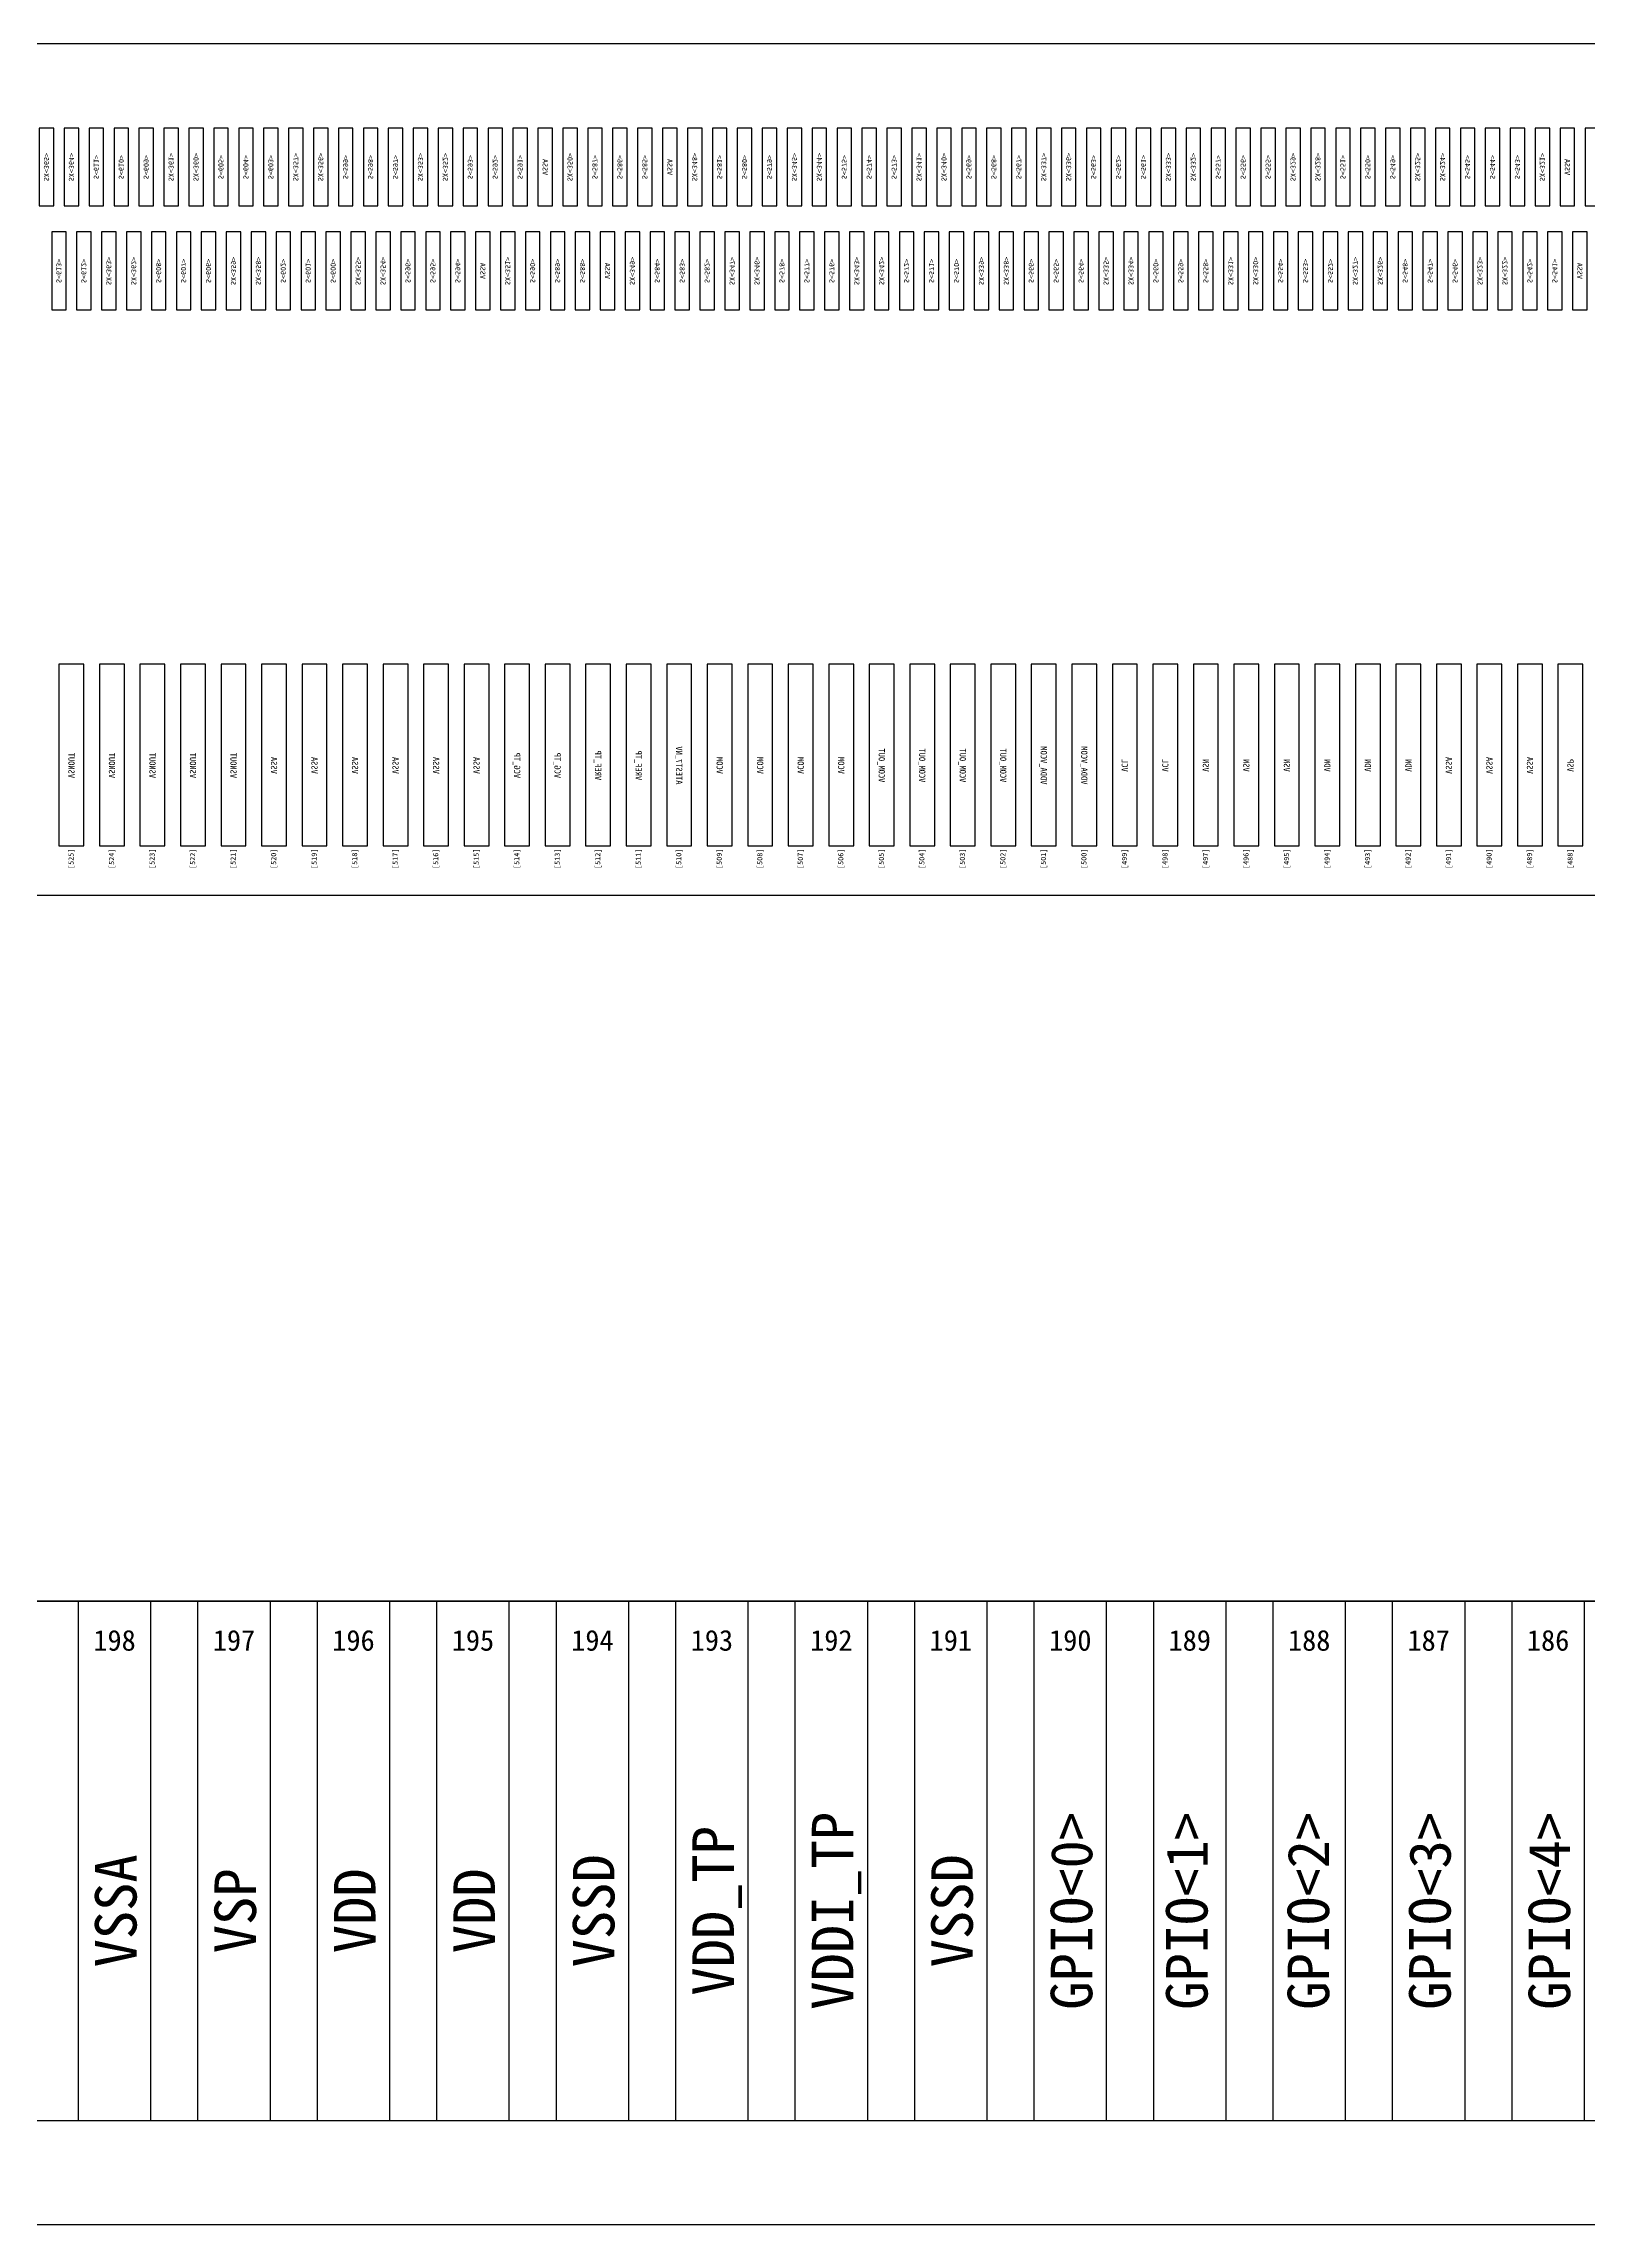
# Model space of a CAD drawing. Header units: millimetres. Extents: x 7349 to 7879, y -734 to -358.
# Drawn here: x 7442.63 to 7444.117, y -525.981 to -523.881 of the extents above; entities that cross this region are included whole.
import ezdxf
from ezdxf.enums import TextEntityAlignment as Align

# ---------------------------------------------------------------- set-up
doc = ezdxf.new("R2010")
doc.units = ezdxf.units.MM
doc.layers.add('FPC', color=42, linetype='Continuous')
doc.layers.add('标 注', color=3, linetype='Continuous')

# ---------------------------------------------------------------- blocks, each defined once
blk = doc.blocks.new('LCD')
at = {"color": 6}
blk.add_line((7370.5424, -538.5852), (7424.3824, -538.5852), dxfattribs=at)
for points in [[(7384.9624, -537.3052), (7409.9624, -537.3052), (7409.9624, -536.4852), (7384.9624, -536.4852)], [(7389.3974, -536.6415), (7389.4114, -536.6415), (7389.4114, -536.5665), (7389.3974, -536.5665)], [(7389.3974, -536.6415), (7389.4114, -536.6415), (7389.4114, -536.5665), (7389.3974, -536.5665)], [(7389.4214, -536.6415), (7389.4354, -536.6415), (7389.4354, -536.5665), (7389.4214, -536.5665)], [(7389.4214, -536.6415), (7389.4354, -536.6415), (7389.4354, -536.5665), (7389.4214, -536.5665)], [(7389.4454, -536.6415), (7389.4594, -536.6415), (7389.4594, -536.5665), (7389.4454, -536.5665)], [(7389.4454, -536.6415), (7389.4594, -536.6415), (7389.4594, -536.5665), (7389.4454, -536.5665)], [(7389.4694, -536.6415), (7389.4834, -536.6415), (7389.4834, -536.5665), (7389.4694, -536.5665)], [(7389.4694, -536.6415), (7389.4834, -536.6415), (7389.4834, -536.5665), (7389.4694, -536.5665)], [(7389.4934, -536.6415), (7389.5074, -536.6415), (7389.5074, -536.5665), (7389.4934, -536.5665)], [(7389.4934, -536.6415), (7389.5074, -536.6415), (7389.5074, -536.5665), (7389.4934, -536.5665)], [(7389.5174, -536.6415), (7389.5314, -536.6415), (7389.5314, -536.5665), (7389.5174, -536.5665)], [(7389.5174, -536.6415), (7389.5314, -536.6415), (7389.5314, -536.5665), (7389.5174, -536.5665)], [(7389.5414, -536.6415), (7389.5554, -536.6415), (7389.5554, -536.5665), (7389.5414, -536.5665)], [(7389.5414, -536.6415), (7389.5554, -536.6415), (7389.5554, -536.5665), (7389.5414, -536.5665)], [(7389.5654, -536.6415), (7389.5794, -536.6415), (7389.5794, -536.5665), (7389.5654, -536.5665)], [(7389.5654, -536.6415), (7389.5794, -536.6415), (7389.5794, -536.5665), (7389.5654, -536.5665)], [(7389.5894, -536.6415), (7389.6034, -536.6415), (7389.6034, -536.5665), (7389.5894, -536.5665)], [(7389.5894, -536.6415), (7389.6034, -536.6415), (7389.6034, -536.5665), (7389.5894, -536.5665)], [(7389.6134, -536.6415), (7389.6274, -536.6415), (7389.6274, -536.5665), (7389.6134, -536.5665)], [(7389.6134, -536.6415), (7389.6274, -536.6415), (7389.6274, -536.5665), (7389.6134, -536.5665)], [(7389.6374, -536.6415), (7389.6514, -536.6415), (7389.6514, -536.5665), (7389.6374, -536.5665)], [(7389.6374, -536.6415), (7389.6514, -536.6415), (7389.6514, -536.5665), (7389.6374, -536.5665)], [(7389.6614, -536.6415), (7389.6754, -536.6415), (7389.6754, -536.5665), (7389.6614, -536.5665)], [(7389.6614, -536.6415), (7389.6754, -536.6415), (7389.6754, -536.5665), (7389.6614, -536.5665)], [(7389.6854, -536.6415), (7389.6994, -536.6415), (7389.6994, -536.5665), (7389.6854, -536.5665)], [(7389.6854, -536.6415), (7389.6994, -536.6415), (7389.6994, -536.5665), (7389.6854, -536.5665)], [(7389.7094, -536.6415), (7389.7234, -536.6415), (7389.7234, -536.5665), (7389.7094, -536.5665)], [(7389.7094, -536.6415), (7389.7234, -536.6415), (7389.7234, -536.5665), (7389.7094, -536.5665)], [(7389.7334, -536.6415), (7389.7474, -536.6415), (7389.7474, -536.5665), (7389.7334, -536.5665)], [(7389.7334, -536.6415), (7389.7474, -536.6415), (7389.7474, -536.5665), (7389.7334, -536.5665)], [(7389.7574, -536.6415), (7389.7714, -536.6415), (7389.7714, -536.5665), (7389.7574, -536.5665)], [(7389.7574, -536.6415), (7389.7714, -536.6415), (7389.7714, -536.5665), (7389.7574, -536.5665)], [(7389.7814, -536.6415), (7389.7954, -536.6415), (7389.7954, -536.5665), (7389.7814, -536.5665)], [(7389.7814, -536.6415), (7389.7954, -536.6415), (7389.7954, -536.5665), (7389.7814, -536.5665)], [(7389.8054, -536.6415), (7389.8194, -536.6415), (7389.8194, -536.5665), (7389.8054, -536.5665)], [(7389.8054, -536.6415), (7389.8194, -536.6415), (7389.8194, -536.5665), (7389.8054, -536.5665)], [(7389.8294, -536.6415), (7389.8434, -536.6415), (7389.8434, -536.5665), (7389.8294, -536.5665)], [(7389.8294, -536.6415), (7389.8434, -536.6415), (7389.8434, -536.5665), (7389.8294, -536.5665)], [(7389.8534, -536.6415), (7389.8674, -536.6415), (7389.8674, -536.5665), (7389.8534, -536.5665)], [(7389.8534, -536.6415), (7389.8674, -536.6415), (7389.8674, -536.5665), (7389.8534, -536.5665)], [(7389.8774, -536.6415), (7389.8914, -536.6415), (7389.8914, -536.5665), (7389.8774, -536.5665)], [(7389.8774, -536.6415), (7389.8914, -536.6415), (7389.8914, -536.5665), (7389.8774, -536.5665)], [(7389.9014, -536.6415), (7389.9154, -536.6415), (7389.9154, -536.5665), (7389.9014, -536.5665)], [(7389.9014, -536.6415), (7389.9154, -536.6415), (7389.9154, -536.5665), (7389.9014, -536.5665)], [(7389.9254, -536.6415), (7389.9394, -536.6415), (7389.9394, -536.5665), (7389.9254, -536.5665)], [(7389.9254, -536.6415), (7389.9394, -536.6415), (7389.9394, -536.5665), (7389.9254, -536.5665)], [(7389.9494, -536.6415), (7389.9634, -536.6415), (7389.9634, -536.5665), (7389.9494, -536.5665)], [(7389.9494, -536.6415), (7389.9634, -536.6415), (7389.9634, -536.5665), (7389.9494, -536.5665)], [(7389.9734, -536.6415), (7389.9874, -536.6415), (7389.9874, -536.5665), (7389.9734, -536.5665)], [(7389.9734, -536.6415), (7389.9874, -536.6415), (7389.9874, -536.5665), (7389.9734, -536.5665)], [(7389.9974, -536.6415), (7390.0114, -536.6415), (7390.0114, -536.5665), (7389.9974, -536.5665)], [(7389.9974, -536.6415), (7390.0114, -536.6415), (7390.0114, -536.5665), (7389.9974, -536.5665)], [(7390.0214, -536.6415), (7390.0354, -536.6415), (7390.0354, -536.5665), (7390.0214, -536.5665)], [(7390.0214, -536.6415), (7390.0354, -536.6415), (7390.0354, -536.5665), (7390.0214, -536.5665)], [(7390.0454, -536.6415), (7390.0594, -536.6415), (7390.0594, -536.5665), (7390.0454, -536.5665)], [(7390.0454, -536.6415), (7390.0594, -536.6415), (7390.0594, -536.5665), (7390.0454, -536.5665)], [(7390.0694, -536.6415), (7390.0834, -536.6415), (7390.0834, -536.5665), (7390.0694, -536.5665)], [(7390.0694, -536.6415), (7390.0834, -536.6415), (7390.0834, -536.5665), (7390.0694, -536.5665)], [(7390.0934, -536.6415), (7390.1074, -536.6415), (7390.1074, -536.5665), (7390.0934, -536.5665)], [(7390.0934, -536.6415), (7390.1074, -536.6415), (7390.1074, -536.5665), (7390.0934, -536.5665)], [(7390.1174, -536.6415), (7390.1314, -536.6415), (7390.1314, -536.5665), (7390.1174, -536.5665)], [(7390.1174, -536.6415), (7390.1314, -536.6415), (7390.1314, -536.5665), (7390.1174, -536.5665)], [(7390.1414, -536.6415), (7390.1554, -536.6415), (7390.1554, -536.5665), (7390.1414, -536.5665)], [(7390.1414, -536.6415), (7390.1554, -536.6415), (7390.1554, -536.5665), (7390.1414, -536.5665)], [(7390.1654, -536.6415), (7390.1794, -536.6415), (7390.1794, -536.5665), (7390.1654, -536.5665)], [(7390.1654, -536.6415), (7390.1794, -536.6415), (7390.1794, -536.5665), (7390.1654, -536.5665)], [(7390.1894, -536.6415), (7390.2034, -536.6415), (7390.2034, -536.5665), (7390.1894, -536.5665)], [(7390.1894, -536.6415), (7390.2034, -536.6415), (7390.2034, -536.5665), (7390.1894, -536.5665)], [(7390.2134, -536.6415), (7390.2274, -536.6415), (7390.2274, -536.5665), (7390.2134, -536.5665)], [(7390.2134, -536.6415), (7390.2274, -536.6415), (7390.2274, -536.5665), (7390.2134, -536.5665)], [(7390.2374, -536.6415), (7390.2514, -536.6415), (7390.2514, -536.5665), (7390.2374, -536.5665)], [(7390.2374, -536.6415), (7390.2514, -536.6415), (7390.2514, -536.5665), (7390.2374, -536.5665)], [(7390.2614, -536.6415), (7390.2754, -536.6415), (7390.2754, -536.5665), (7390.2614, -536.5665)], [(7390.2614, -536.6415), (7390.2754, -536.6415), (7390.2754, -536.5665), (7390.2614, -536.5665)], [(7390.2854, -536.6415), (7390.2994, -536.6415), (7390.2994, -536.5665), (7390.2854, -536.5665)], [(7390.2854, -536.6415), (7390.2994, -536.6415), (7390.2994, -536.5665), (7390.2854, -536.5665)], [(7390.3094, -536.6415), (7390.3234, -536.6415), (7390.3234, -536.5665), (7390.3094, -536.5665)], [(7390.3094, -536.6415), (7390.3234, -536.6415), (7390.3234, -536.5665), (7390.3094, -536.5665)], [(7390.3334, -536.6415), (7390.3474, -536.6415), (7390.3474, -536.5665), (7390.3334, -536.5665)], [(7390.3334, -536.6415), (7390.3474, -536.6415), (7390.3474, -536.5665), (7390.3334, -536.5665)], [(7390.3574, -536.6415), (7390.3714, -536.6415), (7390.3714, -536.5665), (7390.3574, -536.5665)], [(7390.3574, -536.6415), (7390.3714, -536.6415), (7390.3714, -536.5665), (7390.3574, -536.5665)], [(7390.3814, -536.6415), (7390.3954, -536.6415), (7390.3954, -536.5665), (7390.3814, -536.5665)], [(7390.3814, -536.6415), (7390.3954, -536.6415), (7390.3954, -536.5665), (7390.3814, -536.5665)], [(7390.4054, -536.6415), (7390.4194, -536.6415), (7390.4194, -536.5665), (7390.4054, -536.5665)], [(7390.4054, -536.6415), (7390.4194, -536.6415), (7390.4194, -536.5665), (7390.4054, -536.5665)], [(7390.4294, -536.6415), (7390.4434, -536.6415), (7390.4434, -536.5665), (7390.4294, -536.5665)], [(7390.4294, -536.6415), (7390.4434, -536.6415), (7390.4434, -536.5665), (7390.4294, -536.5665)], [(7390.4534, -536.6415), (7390.4674, -536.6415), (7390.4674, -536.5665), (7390.4534, -536.5665)], [(7390.4534, -536.6415), (7390.4674, -536.6415), (7390.4674, -536.5665), (7390.4534, -536.5665)], [(7390.4774, -536.6415), (7390.4914, -536.6415), (7390.4914, -536.5665), (7390.4774, -536.5665)], [(7390.4774, -536.6415), (7390.4914, -536.6415), (7390.4914, -536.5665), (7390.4774, -536.5665)], [(7390.5014, -536.6415), (7390.5154, -536.6415), (7390.5154, -536.5665), (7390.5014, -536.5665)], [(7390.5014, -536.6415), (7390.5154, -536.6415), (7390.5154, -536.5665), (7390.5014, -536.5665)], [(7390.5254, -536.6415), (7390.5394, -536.6415), (7390.5394, -536.5665), (7390.5254, -536.5665)], [(7390.5254, -536.6415), (7390.5394, -536.6415), (7390.5394, -536.5665), (7390.5254, -536.5665)], [(7390.5494, -536.6415), (7390.5634, -536.6415), (7390.5634, -536.5665), (7390.5494, -536.5665)], [(7390.5494, -536.6415), (7390.5634, -536.6415), (7390.5634, -536.5665), (7390.5494, -536.5665)], [(7390.5734, -536.6415), (7390.5874, -536.6415), (7390.5874, -536.5665), (7390.5734, -536.5665)], [(7390.5734, -536.6415), (7390.5874, -536.6415), (7390.5874, -536.5665), (7390.5734, -536.5665)], [(7390.5974, -536.6415), (7390.6114, -536.6415), (7390.6114, -536.5665), (7390.5974, -536.5665)], [(7390.5974, -536.6415), (7390.6114, -536.6415), (7390.6114, -536.5665), (7390.5974, -536.5665)], [(7390.6214, -536.6415), (7390.6354, -536.6415), (7390.6354, -536.5665), (7390.6214, -536.5665)], [(7390.6214, -536.6415), (7390.6354, -536.6415), (7390.6354, -536.5665), (7390.6214, -536.5665)], [(7390.6454, -536.6415), (7390.6594, -536.6415), (7390.6594, -536.5665), (7390.6454, -536.5665)], [(7390.6454, -536.6415), (7390.6594, -536.6415), (7390.6594, -536.5665), (7390.6454, -536.5665)], [(7390.6694, -536.6415), (7390.6834, -536.6415), (7390.6834, -536.5665), (7390.6694, -536.5665)], [(7390.6694, -536.6415), (7390.6834, -536.6415), (7390.6834, -536.5665), (7390.6694, -536.5665)], [(7390.6934, -536.6415), (7390.7074, -536.6415), (7390.7074, -536.5665), (7390.6934, -536.5665)], [(7390.6934, -536.6415), (7390.7074, -536.6415), (7390.7074, -536.5665), (7390.6934, -536.5665)], [(7390.7174, -536.6415), (7390.7314, -536.6415), (7390.7314, -536.5665), (7390.7174, -536.5665)], [(7390.7174, -536.6415), (7390.7314, -536.6415), (7390.7314, -536.5665), (7390.7174, -536.5665)], [(7390.7414, -536.6415), (7390.7554, -536.6415), (7390.7554, -536.5665), (7390.7414, -536.5665)], [(7390.7414, -536.6415), (7390.7554, -536.6415), (7390.7554, -536.5665), (7390.7414, -536.5665)], [(7390.7654, -536.6415), (7390.7794, -536.6415), (7390.7794, -536.5665), (7390.7654, -536.5665)], [(7390.7654, -536.6415), (7390.7794, -536.6415), (7390.7794, -536.5665), (7390.7654, -536.5665)], [(7390.7894, -536.6415), (7390.8034, -536.6415), (7390.8034, -536.5665), (7390.7894, -536.5665)], [(7390.7894, -536.6415), (7390.8034, -536.6415), (7390.8034, -536.5665), (7390.7894, -536.5665)], [(7390.8134, -536.6415), (7390.8274, -536.6415), (7390.8274, -536.5665), (7390.8134, -536.5665)], [(7390.8134, -536.6415), (7390.8274, -536.6415), (7390.8274, -536.5665), (7390.8134, -536.5665)], [(7390.8374, -536.6415), (7390.8514, -536.6415), (7390.8514, -536.5665), (7390.8374, -536.5665)], [(7390.8374, -536.6415), (7390.8514, -536.6415), (7390.8514, -536.5665), (7390.8374, -536.5665)], [(7390.8614, -536.6415), (7390.8754, -536.6415), (7390.8754, -536.5665), (7390.8614, -536.5665)], [(7390.8614, -536.6415), (7390.8754, -536.6415), (7390.8754, -536.5665), (7390.8614, -536.5665)], [(7390.8854, -536.6415), (7390.8994, -536.6415), (7390.8994, -536.5665), (7390.8854, -536.5665)], [(7389.4094, -536.7415), (7389.4234, -536.7415), (7389.4234, -536.6665), (7389.4094, -536.6665)], [(7389.4094, -536.7415), (7389.4234, -536.7415), (7389.4234, -536.6665), (7389.4094, -536.6665)], [(7389.4334, -536.7415), (7389.4474, -536.7415), (7389.4474, -536.6665), (7389.4334, -536.6665)], [(7389.4334, -536.7415), (7389.4474, -536.7415), (7389.4474, -536.6665), (7389.4334, -536.6665)], [(7389.4574, -536.7415), (7389.4714, -536.7415), (7389.4714, -536.6665), (7389.4574, -536.6665)], [(7389.4574, -536.7415), (7389.4714, -536.7415), (7389.4714, -536.6665), (7389.4574, -536.6665)], [(7389.4814, -536.7415), (7389.4954, -536.7415), (7389.4954, -536.6665), (7389.4814, -536.6665)], [(7389.4814, -536.7415), (7389.4954, -536.7415), (7389.4954, -536.6665), (7389.4814, -536.6665)], [(7389.5054, -536.7415), (7389.5194, -536.7415), (7389.5194, -536.6665), (7389.5054, -536.6665)], [(7389.5054, -536.7415), (7389.5194, -536.7415), (7389.5194, -536.6665), (7389.5054, -536.6665)], [(7389.5294, -536.7415), (7389.5434, -536.7415), (7389.5434, -536.6665), (7389.5294, -536.6665)], [(7389.5294, -536.7415), (7389.5434, -536.7415), (7389.5434, -536.6665), (7389.5294, -536.6665)], [(7389.5534, -536.7415), (7389.5674, -536.7415), (7389.5674, -536.6665), (7389.5534, -536.6665)], [(7389.5534, -536.7415), (7389.5674, -536.7415), (7389.5674, -536.6665), (7389.5534, -536.6665)], [(7389.5774, -536.7415), (7389.5914, -536.7415), (7389.5914, -536.6665), (7389.5774, -536.6665)], [(7389.5774, -536.7415), (7389.5914, -536.7415), (7389.5914, -536.6665), (7389.5774, -536.6665)], [(7389.6014, -536.7415), (7389.6154, -536.7415), (7389.6154, -536.6665), (7389.6014, -536.6665)], [(7389.6014, -536.7415), (7389.6154, -536.7415), (7389.6154, -536.6665), (7389.6014, -536.6665)], [(7389.6254, -536.7415), (7389.6394, -536.7415), (7389.6394, -536.6665), (7389.6254, -536.6665)], [(7389.6254, -536.7415), (7389.6394, -536.7415), (7389.6394, -536.6665), (7389.6254, -536.6665)], [(7389.6494, -536.7415), (7389.6634, -536.7415), (7389.6634, -536.6665), (7389.6494, -536.6665)], [(7389.6494, -536.7415), (7389.6634, -536.7415), (7389.6634, -536.6665), (7389.6494, -536.6665)], [(7389.6734, -536.7415), (7389.6874, -536.7415), (7389.6874, -536.6665), (7389.6734, -536.6665)], [(7389.6734, -536.7415), (7389.6874, -536.7415), (7389.6874, -536.6665), (7389.6734, -536.6665)], [(7389.6974, -536.7415), (7389.7114, -536.7415), (7389.7114, -536.6665), (7389.6974, -536.6665)], [(7389.6974, -536.7415), (7389.7114, -536.7415), (7389.7114, -536.6665), (7389.6974, -536.6665)], [(7389.7214, -536.7415), (7389.7354, -536.7415), (7389.7354, -536.6665), (7389.7214, -536.6665)], [(7389.7214, -536.7415), (7389.7354, -536.7415), (7389.7354, -536.6665), (7389.7214, -536.6665)], [(7389.7454, -536.7415), (7389.7594, -536.7415), (7389.7594, -536.6665), (7389.7454, -536.6665)], [(7389.7454, -536.7415), (7389.7594, -536.7415), (7389.7594, -536.6665), (7389.7454, -536.6665)], [(7389.7694, -536.7415), (7389.7834, -536.7415), (7389.7834, -536.6665), (7389.7694, -536.6665)], [(7389.7694, -536.7415), (7389.7834, -536.7415), (7389.7834, -536.6665), (7389.7694, -536.6665)], [(7389.7934, -536.7415), (7389.8074, -536.7415), (7389.8074, -536.6665), (7389.7934, -536.6665)], [(7389.7934, -536.7415), (7389.8074, -536.7415), (7389.8074, -536.6665), (7389.7934, -536.6665)], [(7389.8174, -536.7415), (7389.8314, -536.7415), (7389.8314, -536.6665), (7389.8174, -536.6665)], [(7389.8174, -536.7415), (7389.8314, -536.7415), (7389.8314, -536.6665), (7389.8174, -536.6665)], [(7389.8414, -536.7415), (7389.8554, -536.7415), (7389.8554, -536.6665), (7389.8414, -536.6665)], [(7389.8414, -536.7415), (7389.8554, -536.7415), (7389.8554, -536.6665), (7389.8414, -536.6665)], [(7389.8654, -536.7415), (7389.8794, -536.7415), (7389.8794, -536.6665), (7389.8654, -536.6665)], [(7389.8654, -536.7415), (7389.8794, -536.7415), (7389.8794, -536.6665), (7389.8654, -536.6665)], [(7389.8894, -536.7415), (7389.9034, -536.7415), (7389.9034, -536.6665), (7389.8894, -536.6665)], [(7389.8894, -536.7415), (7389.9034, -536.7415), (7389.9034, -536.6665), (7389.8894, -536.6665)], [(7389.9134, -536.7415), (7389.9274, -536.7415), (7389.9274, -536.6665), (7389.9134, -536.6665)], [(7389.9134, -536.7415), (7389.9274, -536.7415), (7389.9274, -536.6665), (7389.9134, -536.6665)], [(7389.9374, -536.7415), (7389.9514, -536.7415), (7389.9514, -536.6665), (7389.9374, -536.6665)], [(7389.9374, -536.7415), (7389.9514, -536.7415), (7389.9514, -536.6665), (7389.9374, -536.6665)], [(7389.9614, -536.7415), (7389.9754, -536.7415), (7389.9754, -536.6665), (7389.9614, -536.6665)], [(7389.9614, -536.7415), (7389.9754, -536.7415), (7389.9754, -536.6665), (7389.9614, -536.6665)], [(7389.9854, -536.7415), (7389.9994, -536.7415), (7389.9994, -536.6665), (7389.9854, -536.6665)], [(7389.9854, -536.7415), (7389.9994, -536.7415), (7389.9994, -536.6665), (7389.9854, -536.6665)], [(7390.0094, -536.7415), (7390.0234, -536.7415), (7390.0234, -536.6665), (7390.0094, -536.6665)], [(7390.0094, -536.7415), (7390.0234, -536.7415), (7390.0234, -536.6665), (7390.0094, -536.6665)], [(7390.0334, -536.7415), (7390.0474, -536.7415), (7390.0474, -536.6665), (7390.0334, -536.6665)], [(7390.0334, -536.7415), (7390.0474, -536.7415), (7390.0474, -536.6665), (7390.0334, -536.6665)], [(7390.0574, -536.7415), (7390.0714, -536.7415), (7390.0714, -536.6665), (7390.0574, -536.6665)], [(7390.0574, -536.7415), (7390.0714, -536.7415), (7390.0714, -536.6665), (7390.0574, -536.6665)], [(7390.0814, -536.7415), (7390.0954, -536.7415), (7390.0954, -536.6665), (7390.0814, -536.6665)], [(7390.0814, -536.7415), (7390.0954, -536.7415), (7390.0954, -536.6665), (7390.0814, -536.6665)], [(7390.1054, -536.7415), (7390.1194, -536.7415), (7390.1194, -536.6665), (7390.1054, -536.6665)], [(7390.1054, -536.7415), (7390.1194, -536.7415), (7390.1194, -536.6665), (7390.1054, -536.6665)], [(7390.1294, -536.7415), (7390.1434, -536.7415), (7390.1434, -536.6665), (7390.1294, -536.6665)], [(7390.1294, -536.7415), (7390.1434, -536.7415), (7390.1434, -536.6665), (7390.1294, -536.6665)], [(7390.1534, -536.7415), (7390.1674, -536.7415), (7390.1674, -536.6665), (7390.1534, -536.6665)], [(7390.1534, -536.7415), (7390.1674, -536.7415), (7390.1674, -536.6665), (7390.1534, -536.6665)], [(7390.1774, -536.7415), (7390.1914, -536.7415), (7390.1914, -536.6665), (7390.1774, -536.6665)], [(7390.1774, -536.7415), (7390.1914, -536.7415), (7390.1914, -536.6665), (7390.1774, -536.6665)], [(7390.2014, -536.7415), (7390.2154, -536.7415), (7390.2154, -536.6665), (7390.2014, -536.6665)], [(7390.2014, -536.7415), (7390.2154, -536.7415), (7390.2154, -536.6665), (7390.2014, -536.6665)], [(7390.2254, -536.7415), (7390.2394, -536.7415), (7390.2394, -536.6665), (7390.2254, -536.6665)], [(7390.2254, -536.7415), (7390.2394, -536.7415), (7390.2394, -536.6665), (7390.2254, -536.6665)], [(7390.2494, -536.7415), (7390.2634, -536.7415), (7390.2634, -536.6665), (7390.2494, -536.6665)], [(7390.2494, -536.7415), (7390.2634, -536.7415), (7390.2634, -536.6665), (7390.2494, -536.6665)], [(7390.2734, -536.7415), (7390.2874, -536.7415), (7390.2874, -536.6665), (7390.2734, -536.6665)], [(7390.2734, -536.7415), (7390.2874, -536.7415), (7390.2874, -536.6665), (7390.2734, -536.6665)], [(7390.2974, -536.7415), (7390.3114, -536.7415), (7390.3114, -536.6665), (7390.2974, -536.6665)], [(7390.2974, -536.7415), (7390.3114, -536.7415), (7390.3114, -536.6665), (7390.2974, -536.6665)], [(7390.3214, -536.7415), (7390.3354, -536.7415), (7390.3354, -536.6665), (7390.3214, -536.6665)], [(7390.3214, -536.7415), (7390.3354, -536.7415), (7390.3354, -536.6665), (7390.3214, -536.6665)], [(7390.3454, -536.7415), (7390.3594, -536.7415), (7390.3594, -536.6665), (7390.3454, -536.6665)], [(7390.3454, -536.7415), (7390.3594, -536.7415), (7390.3594, -536.6665), (7390.3454, -536.6665)], [(7390.3694, -536.7415), (7390.3834, -536.7415), (7390.3834, -536.6665), (7390.3694, -536.6665)], [(7390.3694, -536.7415), (7390.3834, -536.7415), (7390.3834, -536.6665), (7390.3694, -536.6665)], [(7390.3934, -536.7415), (7390.4074, -536.7415), (7390.4074, -536.6665), (7390.3934, -536.6665)], [(7390.3934, -536.7415), (7390.4074, -536.7415), (7390.4074, -536.6665), (7390.3934, -536.6665)], [(7390.4174, -536.7415), (7390.4314, -536.7415), (7390.4314, -536.6665), (7390.4174, -536.6665)], [(7390.4174, -536.7415), (7390.4314, -536.7415), (7390.4314, -536.6665), (7390.4174, -536.6665)], [(7390.4414, -536.7415), (7390.4554, -536.7415), (7390.4554, -536.6665), (7390.4414, -536.6665)], [(7390.4414, -536.7415), (7390.4554, -536.7415), (7390.4554, -536.6665), (7390.4414, -536.6665)], [(7390.4654, -536.7415), (7390.4794, -536.7415), (7390.4794, -536.6665), (7390.4654, -536.6665)], [(7390.4654, -536.7415), (7390.4794, -536.7415), (7390.4794, -536.6665), (7390.4654, -536.6665)], [(7390.4894, -536.7415), (7390.5034, -536.7415), (7390.5034, -536.6665), (7390.4894, -536.6665)], [(7390.4894, -536.7415), (7390.5034, -536.7415), (7390.5034, -536.6665), (7390.4894, -536.6665)], [(7390.5134, -536.7415), (7390.5274, -536.7415), (7390.5274, -536.6665), (7390.5134, -536.6665)], [(7390.5134, -536.7415), (7390.5274, -536.7415), (7390.5274, -536.6665), (7390.5134, -536.6665)], [(7390.5374, -536.7415), (7390.5514, -536.7415), (7390.5514, -536.6665), (7390.5374, -536.6665)], [(7390.5374, -536.7415), (7390.5514, -536.7415), (7390.5514, -536.6665), (7390.5374, -536.6665)], [(7390.5614, -536.7415), (7390.5754, -536.7415), (7390.5754, -536.6665), (7390.5614, -536.6665)], [(7390.5614, -536.7415), (7390.5754, -536.7415), (7390.5754, -536.6665), (7390.5614, -536.6665)], [(7390.5854, -536.7415), (7390.5994, -536.7415), (7390.5994, -536.6665), (7390.5854, -536.6665)], [(7390.5854, -536.7415), (7390.5994, -536.7415), (7390.5994, -536.6665), (7390.5854, -536.6665)], [(7390.6094, -536.7415), (7390.6234, -536.7415), (7390.6234, -536.6665), (7390.6094, -536.6665)], [(7390.6094, -536.7415), (7390.6234, -536.7415), (7390.6234, -536.6665), (7390.6094, -536.6665)], [(7390.6334, -536.7415), (7390.6474, -536.7415), (7390.6474, -536.6665), (7390.6334, -536.6665)], [(7390.6334, -536.7415), (7390.6474, -536.7415), (7390.6474, -536.6665), (7390.6334, -536.6665)], [(7390.6574, -536.7415), (7390.6714, -536.7415), (7390.6714, -536.6665), (7390.6574, -536.6665)], [(7390.6574, -536.7415), (7390.6714, -536.7415), (7390.6714, -536.6665), (7390.6574, -536.6665)], [(7390.6814, -536.7415), (7390.6954, -536.7415), (7390.6954, -536.6665), (7390.6814, -536.6665)], [(7390.6814, -536.7415), (7390.6954, -536.7415), (7390.6954, -536.6665), (7390.6814, -536.6665)], [(7390.7054, -536.7415), (7390.7194, -536.7415), (7390.7194, -536.6665), (7390.7054, -536.6665)], [(7390.7054, -536.7415), (7390.7194, -536.7415), (7390.7194, -536.6665), (7390.7054, -536.6665)], [(7390.7294, -536.7415), (7390.7434, -536.7415), (7390.7434, -536.6665), (7390.7294, -536.6665)], [(7390.7294, -536.7415), (7390.7434, -536.7415), (7390.7434, -536.6665), (7390.7294, -536.6665)], [(7390.7534, -536.7415), (7390.7674, -536.7415), (7390.7674, -536.6665), (7390.7534, -536.6665)], [(7390.7534, -536.7415), (7390.7674, -536.7415), (7390.7674, -536.6665), (7390.7534, -536.6665)], [(7390.7774, -536.7415), (7390.7914, -536.7415), (7390.7914, -536.6665), (7390.7774, -536.6665)], [(7390.7774, -536.7415), (7390.7914, -536.7415), (7390.7914, -536.6665), (7390.7774, -536.6665)], [(7390.8014, -536.7415), (7390.8154, -536.7415), (7390.8154, -536.6665), (7390.8014, -536.6665)], [(7390.8014, -536.7415), (7390.8154, -536.7415), (7390.8154, -536.6665), (7390.8014, -536.6665)], [(7390.8254, -536.7415), (7390.8394, -536.7415), (7390.8394, -536.6665), (7390.8254, -536.6665)], [(7390.8254, -536.7415), (7390.8394, -536.7415), (7390.8394, -536.6665), (7390.8254, -536.6665)], [(7390.8494, -536.7415), (7390.8634, -536.7415), (7390.8634, -536.6665), (7390.8494, -536.6665)], [(7390.8494, -536.7415), (7390.8634, -536.7415), (7390.8634, -536.6665), (7390.8494, -536.6665)], [(7390.8734, -536.7415), (7390.8874, -536.7415), (7390.8874, -536.6665), (7390.8734, -536.6665)], [(7390.8734, -536.7415), (7390.8874, -536.7415), (7390.8874, -536.6665), (7390.8734, -536.6665)], [(7389.4164, -537.2577), (7389.4404, -537.2577), (7389.4404, -537.0827), (7389.4164, -537.0827)], [(7389.4164, -537.2577), (7389.4404, -537.2577), (7389.4404, -537.0827), (7389.4164, -537.0827)], [(7389.4554, -537.2577), (7389.4794, -537.2577), (7389.4794, -537.0827), (7389.4554, -537.0827)], [(7389.4554, -537.2577), (7389.4794, -537.2577), (7389.4794, -537.0827), (7389.4554, -537.0827)], [(7389.4944, -537.2577), (7389.5184, -537.2577), (7389.5184, -537.0827), (7389.4944, -537.0827)], [(7389.4944, -537.2577), (7389.5184, -537.2577), (7389.5184, -537.0827), (7389.4944, -537.0827)], [(7389.5334, -537.2577), (7389.5574, -537.2577), (7389.5574, -537.0827), (7389.5334, -537.0827)], [(7389.5334, -537.2577), (7389.5574, -537.2577), (7389.5574, -537.0827), (7389.5334, -537.0827)], [(7389.5724, -537.2577), (7389.5964, -537.2577), (7389.5964, -537.0827), (7389.5724, -537.0827)], [(7389.5724, -537.2577), (7389.5964, -537.2577), (7389.5964, -537.0827), (7389.5724, -537.0827)], [(7389.6114, -537.2577), (7389.6354, -537.2577), (7389.6354, -537.0827), (7389.6114, -537.0827)], [(7389.6114, -537.2577), (7389.6354, -537.2577), (7389.6354, -537.0827), (7389.6114, -537.0827)], [(7389.6504, -537.2577), (7389.6744, -537.2577), (7389.6744, -537.0827), (7389.6504, -537.0827)], [(7389.6504, -537.2577), (7389.6744, -537.2577), (7389.6744, -537.0827), (7389.6504, -537.0827)], [(7389.6894, -537.2577), (7389.7134, -537.2577), (7389.7134, -537.0827), (7389.6894, -537.0827)], [(7389.6894, -537.2577), (7389.7134, -537.2577), (7389.7134, -537.0827), (7389.6894, -537.0827)], [(7389.7284, -537.2577), (7389.7524, -537.2577), (7389.7524, -537.0827), (7389.7284, -537.0827)], [(7389.7284, -537.2577), (7389.7524, -537.2577), (7389.7524, -537.0827), (7389.7284, -537.0827)], [(7389.7674, -537.2577), (7389.7914, -537.2577), (7389.7914, -537.0827), (7389.7674, -537.0827)], [(7389.7674, -537.2577), (7389.7914, -537.2577), (7389.7914, -537.0827), (7389.7674, -537.0827)], [(7389.8064, -537.2577), (7389.8304, -537.2577), (7389.8304, -537.0827), (7389.8064, -537.0827)], [(7389.8064, -537.2577), (7389.8304, -537.2577), (7389.8304, -537.0827), (7389.8064, -537.0827)], [(7389.8454, -537.2577), (7389.8694, -537.2577), (7389.8694, -537.0827), (7389.8454, -537.0827)], [(7389.8454, -537.2577), (7389.8694, -537.2577), (7389.8694, -537.0827), (7389.8454, -537.0827)], [(7389.8844, -537.2577), (7389.9084, -537.2577), (7389.9084, -537.0827), (7389.8844, -537.0827)], [(7389.8844, -537.2577), (7389.9084, -537.2577), (7389.9084, -537.0827), (7389.8844, -537.0827)], [(7389.9234, -537.2577), (7389.9474, -537.2577), (7389.9474, -537.0827), (7389.9234, -537.0827)], [(7389.9234, -537.2577), (7389.9474, -537.2577), (7389.9474, -537.0827), (7389.9234, -537.0827)], [(7389.9624, -537.2577), (7389.9864, -537.2577), (7389.9864, -537.0827), (7389.9624, -537.0827)], [(7389.9624, -537.2577), (7389.9864, -537.2577), (7389.9864, -537.0827), (7389.9624, -537.0827)], [(7390.0014, -537.2577), (7390.0254, -537.2577), (7390.0254, -537.0827), (7390.0014, -537.0827)], [(7390.0014, -537.2577), (7390.0254, -537.2577), (7390.0254, -537.0827), (7390.0014, -537.0827)], [(7390.0404, -537.2577), (7390.0644, -537.2577), (7390.0644, -537.0827), (7390.0404, -537.0827)], [(7390.0404, -537.2577), (7390.0644, -537.2577), (7390.0644, -537.0827), (7390.0404, -537.0827)], [(7390.0794, -537.2577), (7390.1034, -537.2577), (7390.1034, -537.0827), (7390.0794, -537.0827)], [(7390.0794, -537.2577), (7390.1034, -537.2577), (7390.1034, -537.0827), (7390.0794, -537.0827)], [(7390.1184, -537.2577), (7390.1424, -537.2577), (7390.1424, -537.0827), (7390.1184, -537.0827)], [(7390.1184, -537.2577), (7390.1424, -537.2577), (7390.1424, -537.0827), (7390.1184, -537.0827)], [(7390.1574, -537.2577), (7390.1814, -537.2577), (7390.1814, -537.0827), (7390.1574, -537.0827)], [(7390.1574, -537.2577), (7390.1814, -537.2577), (7390.1814, -537.0827), (7390.1574, -537.0827)], [(7390.1964, -537.2577), (7390.2204, -537.2577), (7390.2204, -537.0827), (7390.1964, -537.0827)], [(7390.1964, -537.2577), (7390.2204, -537.2577), (7390.2204, -537.0827), (7390.1964, -537.0827)], [(7390.2354, -537.2577), (7390.2594, -537.2577), (7390.2594, -537.0827), (7390.2354, -537.0827)], [(7390.2354, -537.2577), (7390.2594, -537.2577), (7390.2594, -537.0827), (7390.2354, -537.0827)], [(7390.2744, -537.2577), (7390.2984, -537.2577), (7390.2984, -537.0827), (7390.2744, -537.0827)], [(7390.2744, -537.2577), (7390.2984, -537.2577), (7390.2984, -537.0827), (7390.2744, -537.0827)], [(7390.3134, -537.2577), (7390.3374, -537.2577), (7390.3374, -537.0827), (7390.3134, -537.0827)], [(7390.3134, -537.2577), (7390.3374, -537.2577), (7390.3374, -537.0827), (7390.3134, -537.0827)], [(7390.3524, -537.2577), (7390.3764, -537.2577), (7390.3764, -537.0827), (7390.3524, -537.0827)], [(7390.3524, -537.2577), (7390.3764, -537.2577), (7390.3764, -537.0827), (7390.3524, -537.0827)], [(7390.3914, -537.2577), (7390.4154, -537.2577), (7390.4154, -537.0827), (7390.3914, -537.0827)], [(7390.3914, -537.2577), (7390.4154, -537.2577), (7390.4154, -537.0827), (7390.3914, -537.0827)], [(7390.4304, -537.2577), (7390.4544, -537.2577), (7390.4544, -537.0827), (7390.4304, -537.0827)], [(7390.4304, -537.2577), (7390.4544, -537.2577), (7390.4544, -537.0827), (7390.4304, -537.0827)], [(7390.4694, -537.2577), (7390.4934, -537.2577), (7390.4934, -537.0827), (7390.4694, -537.0827)], [(7390.4694, -537.2577), (7390.4934, -537.2577), (7390.4934, -537.0827), (7390.4694, -537.0827)], [(7390.5084, -537.2577), (7390.5324, -537.2577), (7390.5324, -537.0827), (7390.5084, -537.0827)], [(7390.5084, -537.2577), (7390.5324, -537.2577), (7390.5324, -537.0827), (7390.5084, -537.0827)], [(7390.5474, -537.2577), (7390.5714, -537.2577), (7390.5714, -537.0827), (7390.5474, -537.0827)], [(7390.5474, -537.2577), (7390.5714, -537.2577), (7390.5714, -537.0827), (7390.5474, -537.0827)], [(7390.5864, -537.2577), (7390.6104, -537.2577), (7390.6104, -537.0827), (7390.5864, -537.0827)], [(7390.5864, -537.2577), (7390.6104, -537.2577), (7390.6104, -537.0827), (7390.5864, -537.0827)], [(7390.6254, -537.2577), (7390.6494, -537.2577), (7390.6494, -537.0827), (7390.6254, -537.0827)], [(7390.6254, -537.2577), (7390.6494, -537.2577), (7390.6494, -537.0827), (7390.6254, -537.0827)], [(7390.6644, -537.2577), (7390.6884, -537.2577), (7390.6884, -537.0827), (7390.6644, -537.0827)], [(7390.6644, -537.2577), (7390.6884, -537.2577), (7390.6884, -537.0827), (7390.6644, -537.0827)], [(7390.7034, -537.2577), (7390.7274, -537.2577), (7390.7274, -537.0827), (7390.7034, -537.0827)], [(7390.7034, -537.2577), (7390.7274, -537.2577), (7390.7274, -537.0827), (7390.7034, -537.0827)], [(7390.7424, -537.2577), (7390.7664, -537.2577), (7390.7664, -537.0827), (7390.7424, -537.0827)], [(7390.7424, -537.2577), (7390.7664, -537.2577), (7390.7664, -537.0827), (7390.7424, -537.0827)], [(7390.7814, -537.2577), (7390.8054, -537.2577), (7390.8054, -537.0827), (7390.7814, -537.0827)], [(7390.7814, -537.2577), (7390.8054, -537.2577), (7390.8054, -537.0827), (7390.7814, -537.0827)], [(7390.8204, -537.2577), (7390.8444, -537.2577), (7390.8444, -537.0827), (7390.8204, -537.0827)], [(7390.8204, -537.2577), (7390.8444, -537.2577), (7390.8444, -537.0827), (7390.8204, -537.0827)], [(7390.8594, -537.2577), (7390.8834, -537.2577), (7390.8834, -537.0827), (7390.8594, -537.0827)], [(7390.8594, -537.2577), (7390.8834, -537.2577), (7390.8834, -537.0827), (7390.8594, -537.0827)], [(7382.0249, -538.4852), (7412.8999, -538.4852), (7412.8999, -537.9852), (7382.0249, -537.9852)], [(7389.4349, -538.4852), (7389.5049, -538.4852), (7389.5049, -537.9852), (7389.4349, -537.9852)], [(7389.5499, -538.4852), (7389.6199, -538.4852), (7389.6199, -537.9852), (7389.5499, -537.9852)], [(7389.6649, -538.4852), (7389.7349, -538.4852), (7389.7349, -537.9852), (7389.6649, -537.9852)], [(7389.7799, -538.4852), (7389.8499, -538.4852), (7389.8499, -537.9852), (7389.7799, -537.9852)], [(7389.8949, -538.4852), (7389.9649, -538.4852), (7389.9649, -537.9852), (7389.8949, -537.9852)], [(7390.0099, -538.4852), (7390.0799, -538.4852), (7390.0799, -537.9852), (7390.0099, -537.9852)], [(7390.1249, -538.4852), (7390.1949, -538.4852), (7390.1949, -537.9852), (7390.1249, -537.9852)], [(7390.2399, -538.4852), (7390.3099, -538.4852), (7390.3099, -537.9852), (7390.2399, -537.9852)], [(7390.3549, -538.4852), (7390.4249, -538.4852), (7390.4249, -537.9852), (7390.3549, -537.9852)], [(7390.4699, -538.4852), (7390.5399, -538.4852), (7390.5399, -537.9852), (7390.4699, -537.9852)], [(7390.5849, -538.4852), (7390.6549, -538.4852), (7390.6549, -537.9852), (7390.5849, -537.9852)], [(7390.6999, -538.4852), (7390.7699, -538.4852), (7390.7699, -537.9852), (7390.6999, -537.9852)], [(7390.8149, -538.4852), (7390.8849, -538.4852), (7390.8849, -537.9852), (7390.8149, -537.9852)]]:
    blk.add_lwpolyline(points, close=True, dxfattribs=at)
at = {"color": 6, "text_generation_flag": 4}
for s, height, p in [('SX<365>', 0.005, (7389.4044, -536.604)), ('SX<364>', 0.005, (7389.4284, -536.604)), ('S<611>', 0.005, (7389.4524, -536.604)), ('S<610>', 0.005, (7389.4764, -536.604)), ('S<609>', 0.005, (7389.5004, -536.604)), ('SX<361>', 0.005, (7389.5244, -536.604)), ('SX<360>', 0.005, (7389.5484, -536.604)), ('S<605>', 0.005, (7389.5724, -536.604)), ('S<604>', 0.005, (7389.5964, -536.604)), ('S<603>', 0.005, (7389.6204, -536.604)), ('SX<357>', 0.005, (7389.6444, -536.604)), ('SX<356>', 0.005, (7389.6684, -536.604)), ('S<599>', 0.005, (7389.6924, -536.604)), ('S<598>', 0.005, (7389.7164, -536.604)), ('S<597>', 0.005, (7389.7404, -536.604)), ('SX<353>', 0.005, (7389.7644, -536.604)), ('SX<352>', 0.005, (7389.7884, -536.604)), ('S<593>', 0.005, (7389.8124, -536.604)), ('S<592>', 0.005, (7389.8364, -536.604)), ('S<591>', 0.005, (7389.8604, -536.604)), ('VSSA', 0.005, (7389.8844, -536.604)), ('SX<350>', 0.005, (7389.9084, -536.604)), ('S<587>', 0.005, (7389.9324, -536.604)), ('S<586>', 0.005, (7389.9564, -536.604)), ('S<585>', 0.005, (7389.9804, -536.604)), ('VSSA', 0.005, (7390.0044, -536.604)), ('SX<348>', 0.005, (7390.0284, -536.604)), ('S<581>', 0.005, (7390.0524, -536.604)), ('S<580>', 0.005, (7390.0764, -536.604)), ('S<579>', 0.005, (7390.1004, -536.604)), ('SX<345>', 0.005, (7390.1244, -536.604)), ('SX<344>', 0.005, (7390.1484, -536.604)), ('S<575>', 0.005, (7390.1724, -536.604)), ('S<574>', 0.005, (7390.1964, -536.604)), ('S<573>', 0.005, (7390.2204, -536.604)), ('SX<341>', 0.005, (7390.2444, -536.604)), ('SX<340>', 0.005, (7390.2684, -536.604)), ('S<569>', 0.005, (7390.2924, -536.604)), ('S<568>', 0.005, (7390.3164, -536.604)), ('S<567>', 0.005, (7390.3404, -536.604)), ('SX<337>', 0.005, (7390.3644, -536.604)), ('SX<336>', 0.005, (7390.3884, -536.604)), ('S<563>', 0.005, (7390.4124, -536.604)), ('S<562>', 0.005, (7390.4364, -536.604)), ('S<561>', 0.005, (7390.4604, -536.604)), ('SX<333>', 0.005, (7390.4844, -536.604)), ('SX<332>', 0.005, (7390.5084, -536.604)), ('S<557>', 0.005, (7390.5324, -536.604)), ('S<556>', 0.005, (7390.5564, -536.604)), ('S<555>', 0.005, (7390.5804, -536.604)), ('SX<329>', 0.005, (7390.6044, -536.604)), ('SX<328>', 0.005, (7390.6284, -536.604)), ('S<551>', 0.005, (7390.6524, -536.604)), ('S<550>', 0.005, (7390.6764, -536.604)), ('S<549>', 0.005, (7390.7004, -536.604)), ('SX<325>', 0.005, (7390.7244, -536.604)), ('SX<324>', 0.005, (7390.7484, -536.604)), ('S<545>', 0.005, (7390.7724, -536.604)), ('S<544>', 0.005, (7390.7964, -536.604)), ('S<543>', 0.005, (7390.8204, -536.604)), ('SX<321>', 0.005, (7390.8444, -536.604)), ('VSSA', 0.005, (7390.8684, -536.604)), ('S<613>', 0.005, (7389.4164, -536.704)), ('S<612>', 0.005, (7389.4404, -536.704)), ('SX<363>', 0.005, (7389.4644, -536.704)), ('SX<362>', 0.005, (7389.4884, -536.704)), ('S<608>', 0.005, (7389.5124, -536.704)), ('S<607>', 0.005, (7389.5364, -536.704)), ('S<606>', 0.005, (7389.5604, -536.704)), ('SX<359>', 0.005, (7389.5844, -536.704)), ('SX<358>', 0.005, (7389.6084, -536.704)), ('S<602>', 0.005, (7389.6324, -536.704)), ('S<601>', 0.005, (7389.6564, -536.704)), ('S<600>', 0.005, (7389.6804, -536.704)), ('SX<355>', 0.005, (7389.7044, -536.704)), ('SX<354>', 0.005, (7389.7284, -536.704)), ('S<596>', 0.005, (7389.7524, -536.704)), ('S<595>', 0.005, (7389.7764, -536.704)), ('S<594>', 0.005, (7389.8004, -536.704)), ('SX<351>', 0.005, (7389.8484, -536.704)), ('S<590>', 0.005, (7389.8724, -536.704)), ('S<589>', 0.005, (7389.8964, -536.704)), ('S<588>', 0.005, (7389.9204, -536.704)), ('SX<349>', 0.005, (7389.9684, -536.704)), ('S<584>', 0.005, (7389.9924, -536.704)), ('S<583>', 0.005, (7390.0164, -536.704)), ('S<582>', 0.005, (7390.0404, -536.704)), ('SX<347>', 0.005, (7390.0644, -536.704)), ('SX<346>', 0.005, (7390.0884, -536.704)), ('S<578>', 0.005, (7390.1124, -536.704)), ('S<577>', 0.005, (7390.1364, -536.704)), ('S<576>', 0.005, (7390.1604, -536.704)), ('SX<343>', 0.005, (7390.1844, -536.704)), ('SX<342>', 0.005, (7390.2084, -536.704)), ('S<572>', 0.005, (7390.2324, -536.704)), ('S<571>', 0.005, (7390.2564, -536.704)), ('S<570>', 0.005, (7390.2804, -536.704)), ('SX<339>', 0.005, (7390.3044, -536.704)), ('SX<338>', 0.005, (7390.3284, -536.704)), ('S<566>', 0.005, (7390.3524, -536.704)), ('S<565>', 0.005, (7390.3764, -536.704)), ('S<564>', 0.005, (7390.4004, -536.704)), ('SX<335>', 0.005, (7390.4244, -536.704)), ('SX<334>', 0.005, (7390.4484, -536.704)), ('S<560>', 0.005, (7390.4724, -536.704)), ('S<559>', 0.005, (7390.4964, -536.704)), ('S<558>', 0.005, (7390.5204, -536.704)), ('SX<331>', 0.005, (7390.5444, -536.704)), ('SX<330>', 0.005, (7390.5684, -536.704)), ('S<554>', 0.005, (7390.5924, -536.704)), ('S<553>', 0.005, (7390.6164, -536.704)), ('S<552>', 0.005, (7390.6404, -536.704)), ('SX<327>', 0.005, (7390.6644, -536.704)), ('SX<326>', 0.005, (7390.6884, -536.704)), ('S<548>', 0.005, (7390.7124, -536.704)), ('S<547>', 0.005, (7390.7364, -536.704)), ('S<546>', 0.005, (7390.7604, -536.704)), ('SX<323>', 0.005, (7390.7844, -536.704)), ('SX<322>', 0.005, (7390.8084, -536.704)), ('S<542>', 0.005, (7390.8324, -536.704)), ('S<541>', 0.005, (7390.8564, -536.704)), ('VSSA', 0.005, (7389.8244, -536.704)), ('VSSA', 0.005, (7389.9444, -536.704)), ('VSSA', 0.005, (7390.8804, -536.704)), ('VSNOUT', 0.006, (7389.4284, -537.1802)), ('VSNOUT', 0.006, (7389.4674, -537.1802)), ('VSNOUT', 0.006, (7389.5064, -537.1802)), ('VSNOUT', 0.006, (7389.5454, -537.1802)), ('VSNOUT', 0.006, (7389.5844, -537.1802)), ('VSSA', 0.006, (7389.6234, -537.1802)), ('VSSA', 0.006, (7389.6624, -537.1802)), ('VSSA', 0.006, (7389.7014, -537.1802)), ('VSSA', 0.006, (7389.7404, -537.1802)), ('VSSA', 0.006, (7389.7794, -537.1802)), ('VSSA', 0.006, (7389.8184, -537.1802)), ('VCG_TP', 0.006, (7389.8574, -537.1802)), ('VCG_TP', 0.006, (7389.8964, -537.1802)), ('VREF_TP', 0.006, (7389.9354, -537.1802)), ('VREF_TP', 0.006, (7389.9744, -537.1802)), ('ATEST7_NV', 0.006, (7390.0134, -537.1802)), ('VCOM', 0.006, (7390.0524, -537.1802)), ('VCOM', 0.006, (7390.0914, -537.1802)), ('VCOM', 0.006, (7390.1304, -537.1802)), ('VCOM', 0.006, (7390.1694, -537.1802)), ('VCOM_OUT', 0.006, (7390.2084, -537.1802)), ('VCOM_OUT', 0.006, (7390.2474, -537.1802)), ('VCOM_OUT', 0.006, (7390.2864, -537.1802)), ('VCOM_OUT', 0.006, (7390.3254, -537.1802)), ('VDDA_VCOM', 0.006, (7390.3644, -537.1802)), ('VDDA_VCOM', 0.006, (7390.4034, -537.1802)), ('VCL', 0.006, (7390.4424, -537.1802)), ('VCL', 0.006, (7390.4814, -537.1802)), ('VSN', 0.006, (7390.5204, -537.1802)), ('VSN', 0.006, (7390.5594, -537.1802)), ('VSN', 0.006, (7390.5984, -537.1802)), ('VDN', 0.006, (7390.6374, -537.1802)), ('VDN', 0.006, (7390.6764, -537.1802)), ('VDN', 0.006, (7390.7154, -537.1802)), ('VSSA', 0.006, (7390.7544, -537.1802)), ('VSSA', 0.006, (7390.7934, -537.1802)), ('VSSA', 0.006, (7390.8324, -537.1802)), ('VSP', 0.006, (7390.8714, -537.1802))]:
    blk.add_text(s, height=height, rotation=90, dxfattribs=at).set_placement(p, align=Align.MIDDLE_CENTER)
at = {"color": 6}
for s, height, p in [('[525]', 0.005, (7389.428, -537.2701)), ('[524]', 0.005, (7389.467, -537.2701)), ('[523]', 0.005, (7389.506, -537.2701)), ('[522]', 0.005, (7389.545, -537.2701)), ('[521]', 0.005, (7389.584, -537.2701)), ('[520]', 0.005, (7389.623, -537.2701)), ('[519]', 0.005, (7389.662, -537.2701)), ('[518]', 0.005, (7389.701, -537.2701)), ('[517]', 0.005, (7389.74, -537.2701)), ('[516]', 0.005, (7389.779, -537.2701)), ('[515]', 0.005, (7389.818, -537.2701)), ('[514]', 0.005, (7389.857, -537.2701)), ('[513]', 0.005, (7389.896, -537.2701)), ('[512]', 0.005, (7389.935, -537.2701)), ('[511]', 0.005, (7389.974, -537.2701)), ('[510]', 0.005, (7390.013, -537.2701)), ('[509]', 0.005, (7390.052, -537.2701)), ('[508]', 0.005, (7390.091, -537.2701)), ('[507]', 0.005, (7390.13, -537.2701)), ('[506]', 0.005, (7390.169, -537.2701)), ('[505]', 0.005, (7390.208, -537.2701)), ('[504]', 0.005, (7390.247, -537.2701)), ('[503]', 0.005, (7390.286, -537.2701)), ('[502]', 0.005, (7390.325, -537.2701)), ('[501]', 0.005, (7390.364, -537.2701)), ('[500]', 0.005, (7390.403, -537.2701)), ('[499]', 0.005, (7390.442, -537.2701)), ('[498]', 0.005, (7390.481, -537.2701)), ('[497]', 0.005, (7390.52, -537.2701)), ('[496]', 0.005, (7390.559, -537.2701)), ('[495]', 0.005, (7390.598, -537.2701)), ('[494]', 0.005, (7390.637, -537.2701)), ('[493]', 0.005, (7390.676, -537.2701)), ('[492]', 0.005, (7390.715, -537.2701)), ('[491]', 0.005, (7390.754, -537.2701)), ('[490]', 0.005, (7390.793, -537.2701)), ('[489]', 0.005, (7390.832, -537.2701)), ('[488]', 0.005, (7390.871, -537.2701)), ('VDD_TP', 0.04, (7390.0461, -538.2832)), ('VDDI_TP', 0.04, (7390.1611, -538.2832)), ('GPIO<0>', 0.04, (7390.3911, -538.2832)), ('GPIO<1>', 0.04, (7390.5021, -538.2832)), ('GPIO<2>', 0.04, (7390.6191, -538.2832)), ('GPIO<3>', 0.04, (7390.7361, -538.2832)), ('GPIO<4>', 0.04, (7390.8511, -538.2832)), ('VSSA', 0.04, (7389.4711, -538.2832)), ('VSP', 0.04, (7389.5861, -538.2832)), ('VDD', 0.04, (7389.7011, -538.2832)), ('VDD', 0.04, (7389.8161, -538.2832)), ('VSSD', 0.04, (7389.9311, -538.2832)), ('VSSD', 0.04, (7390.2761, -538.2832))]:
    blk.add_text(s, height=height, rotation=90, dxfattribs=at).set_placement(p, align=Align.MIDDLE_CENTER)
for s, p in [('198', (7389.4699, -538.0227)), ('197', (7389.5849, -538.0227)), ('196', (7389.6999, -538.0227)), ('195', (7389.8149, -538.0227)), ('194', (7389.9299, -538.0227)), ('193', (7390.0449, -538.0227)), ('192', (7390.1599, -538.0227)), ('191', (7390.2749, -538.0227)), ('190', (7390.3899, -538.0227)), ('189', (7390.5049, -538.0227)), ('188', (7390.6199, -538.0227)), ('187', (7390.7349, -538.0227)), ('186', (7390.8499, -538.0227))]:
    blk.add_text(s, height=0.02, dxfattribs=at).set_placement(p, align=Align.MIDDLE_CENTER)

msp = doc.modelspace()

# ---------------------------------------------------------------- linework, layer by layer
at = {"color": 6}
for points in [[(7435.2537, -525.8812), (7466.1287, -525.8812), (7466.1287, -525.3812), (7435.2537, -525.3812)], [(7442.6637, -525.8812), (7442.7337, -525.8812), (7442.7337, -525.3812), (7442.6637, -525.3812)], [(7442.7787, -525.8812), (7442.8487, -525.8812), (7442.8487, -525.3812), (7442.7787, -525.3812)], [(7442.8937, -525.8812), (7442.9637, -525.8812), (7442.9637, -525.3812), (7442.8937, -525.3812)], [(7443.0087, -525.8812), (7443.0787, -525.8812), (7443.0787, -525.3812), (7443.0087, -525.3812)], [(7443.1237, -525.8812), (7443.1937, -525.8812), (7443.1937, -525.3812), (7443.1237, -525.3812)], [(7443.2387, -525.8812), (7443.3087, -525.8812), (7443.3087, -525.3812), (7443.2387, -525.3812)], [(7443.3537, -525.8812), (7443.4237, -525.8812), (7443.4237, -525.3812), (7443.3537, -525.3812)], [(7443.4687, -525.8812), (7443.5387, -525.8812), (7443.5387, -525.3812), (7443.4687, -525.3812)], [(7443.5837, -525.8812), (7443.6537, -525.8812), (7443.6537, -525.3812), (7443.5837, -525.3812)], [(7443.6987, -525.8812), (7443.7687, -525.8812), (7443.7687, -525.3812), (7443.6987, -525.3812)], [(7443.8137, -525.8812), (7443.8837, -525.8812), (7443.8837, -525.3812), (7443.8137, -525.3812)], [(7443.9287, -525.8812), (7443.9987, -525.8812), (7443.9987, -525.3812), (7443.9287, -525.3812)], [(7444.0437, -525.8812), (7444.1137, -525.8812), (7444.1137, -525.3812), (7444.0437, -525.3812)]]:
    msp.add_lwpolyline(points, close=True, dxfattribs=at)
at = {"layer": 'FPC', "color": 30}
msp.add_line((7434.8562, -525.3812), (7466.5262, -525.3812), dxfattribs=at)

# ---------------------------------------------------------------- block references
at = {"layer": '标 注', "color": 7}
msp.add_blockref('LCD', (53.2288, 12.6039), dxfattribs=at)

# ---------------------------------------------------------------- texts
at = {"color": 6}
for s, p in [('198', (7442.6987, -525.4188)), ('197', (7442.8137, -525.4188)), ('196', (7442.9287, -525.4188)), ('195', (7443.0437, -525.4188)), ('194', (7443.1587, -525.4188)), ('193', (7443.2737, -525.4188)), ('192', (7443.3887, -525.4188)), ('191', (7443.5037, -525.4188)), ('190', (7443.6187, -525.4188)), ('189', (7443.7337, -525.4188)), ('188', (7443.8487, -525.4188)), ('187', (7443.9637, -525.4188)), ('186', (7444.0787, -525.4188))]:
    msp.add_text(s, height=0.02, dxfattribs=at).set_placement(p, align=Align.MIDDLE_CENTER)
for s, p in [('VDDI_TP', (7443.3899, -525.6793)), ('GPIO<0>', (7443.6199, -525.6793)), ('GPIO<1>', (7443.7309, -525.6793)), ('GPIO<2>', (7443.8479, -525.6793)), ('GPIO<3>', (7443.9649, -525.6793)), ('GPIO<4>', (7444.0799, -525.6793)), ('VDD_TP', (7443.2749, -525.6793)), ('VSSA', (7442.6999, -525.6793)), ('VSSD', (7443.1599, -525.6793)), ('VSSD', (7443.5049, -525.6793)), ('VSP', (7442.8149, -525.6793)), ('VDD', (7442.9299, -525.6793)), ('VDD', (7443.0449, -525.6793))]:
    msp.add_text(s, height=0.04, rotation=90, dxfattribs=at).set_placement(p, align=Align.MIDDLE_CENTER)

doc.saveas('drawing.dxf')
